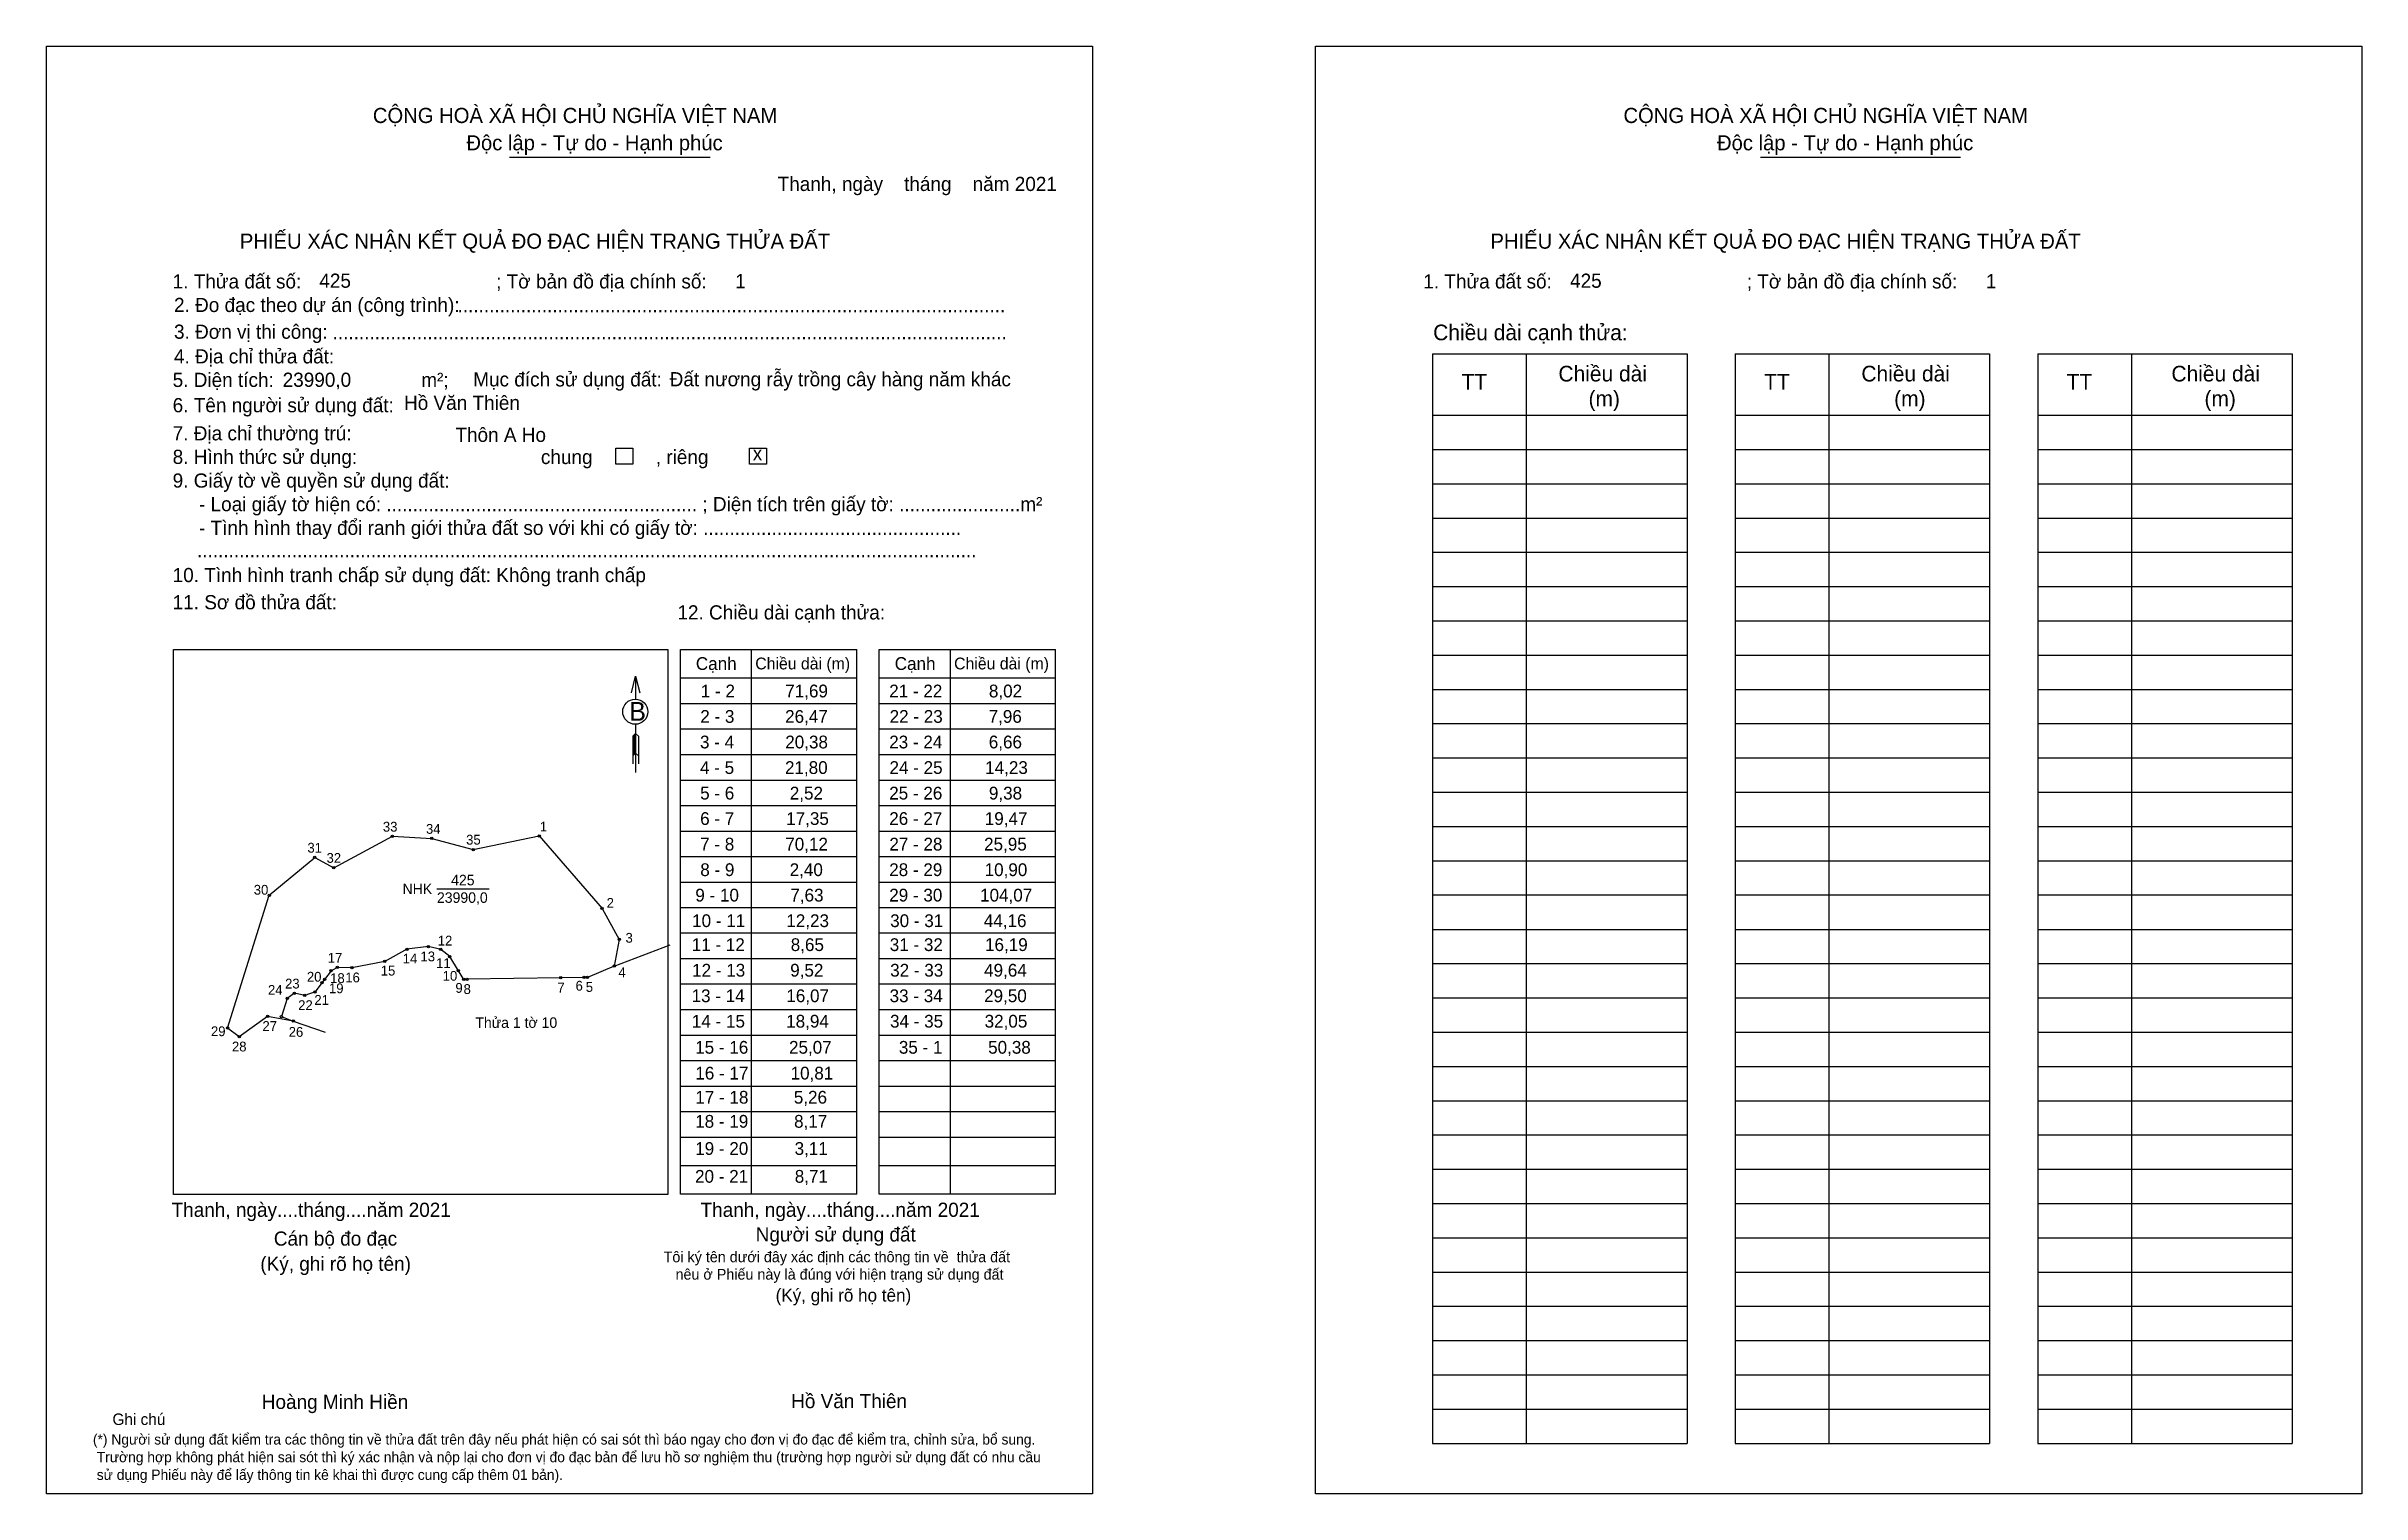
# Model space of a CAD drawing. Extents: x 545774 to 547504, y 1824615 to 1825697.
import ezdxf

# ---------------------------------------------------------------- set-up
doc = ezdxf.new("R2010")
doc.units = 0
for name, color, linetype in [('CanhThua', 7, 'Continuous'), ('kqddKhungInTrang1', 7, 'Continuous'), ('kqddKhungInTrang2', 7, 'Continuous'), ('kqddNoiDung', 7, 'Continuous'), ('kqddTemplate', 7, 'Continuous'), ('Level 1', 7, 'Continuous'), ('MocDinhThua', 7, 'Continuous'), ('NhanDiaChinhThua', 7, 'Continuous'), ('SoHieuDinhThua', 7, 'Continuous')]:
    doc.layers.add(name, color=color, linetype=linetype)

msp = doc.modelspace()

# ---------------------------------------------------------------- linework, layer by layer
at = {"layer": 'CanhThua'}
for p, q in [((545988.9, 1825083.1), (546032.7, 1825106.6)), ((546032.7, 1825106.6), (546062.1, 1825105)), ((546062.1, 1825105), (546093.1, 1825096.7)), ((546093.1, 1825096.7), (546142.5, 1825106.9)), ((546142.5, 1825106.9), (546189.4, 1825052.7)), ((545940.7, 1825062.6), (545974.7, 1825090.8)), ((545974.7, 1825090.8), (545988.9, 1825083.1)), ((545909.5, 1824963.3), (545940.7, 1825062.6)), ((546189.4, 1825052.7), (546202.3, 1825029.6)), ((546202.3, 1825029.6), (546198.5, 1825009.6)), ((545991.6, 1825008.7), (545986.9, 1825006.2)), ((546002.4, 1825008.4), (545991.6, 1825008.7)), ((546027, 1825013.1), (546002.4, 1825008.4)), ((546043.6, 1825022.2), (546027, 1825013.1)), ((546059.6, 1825024.2), (546043.6, 1825022.2)), ((546068.8, 1825022.1), (546059.6, 1825024.2)), ((546075.6, 1825016.7), (546068.8, 1825022.1)), ((546082, 1825006.2), (546075.6, 1825016.7)), ((546198.5, 1825009.6), (546178.4, 1825001.2)), ((545980.1, 1824997.2), (545974.9, 1824990.3)), ((545982, 1824999.7), (545980.1, 1824997.2)), ((545986.9, 1825006.2), (545982, 1824999.7)), ((546086, 1824999.7), (546082, 1825006.2)), ((546088.4, 1824999.8), (546086, 1824999.7)), ((546158.5, 1825000.9), (546088.4, 1824999.8)), ((546175.8, 1825001.2), (546158.5, 1825000.9)), ((546178.4, 1825001.2), (546175.8, 1825001.2)), ((545954.1, 1824985.5), (545949.8, 1824971.9)), ((545959.5, 1824989.4), (545954.1, 1824985.5)), ((545967.2, 1824987.8), (545959.5, 1824989.4)), ((545974.9, 1824990.3), (545967.2, 1824987.8)), ((545918.3, 1824956.9), (545909.5, 1824963.3)), ((545939.4, 1824972), (545918.3, 1824956.9)), ((545958.6, 1824968.6), (545939.4, 1824972)), ((545949.8, 1824971.9), (545958.6, 1824968.6))]:
    msp.add_line(p, q, dxfattribs=at)
at = {"layer": 'kqddKhungInTrang1'}
msp.add_lwpolyline([(545774.1, 1825696.8), (546555.8, 1825696.8), (546555.8, 1824615.5), (545774.1, 1824615.5)], close=True, dxfattribs=at)
at = {"layer": 'kqddKhungInTrang2'}
msp.add_lwpolyline([(546722.6, 1825696.8), (547504.4, 1825696.8), (547504.4, 1824615.5), (546722.6, 1824615.5)], close=True, dxfattribs=at)
at = {"layer": 'kqddTemplate'}
for p, q in [((546120.3, 1825614), (546270.1, 1825614)), ((547055, 1825614), (547204.7, 1825614)), ((546810.1, 1825467.1), (547000.2, 1825467.1)), ((546810.1, 1825467.1), (546810.1, 1824653)), ((546880.1, 1825467.1), (546880.1, 1824653)), ((547000.2, 1825467.1), (547000.2, 1824653)), ((547036.2, 1825467.1), (547036.2, 1824653)), ((547036.2, 1825467.1), (547226.3, 1825467.1)), ((547106.2, 1825467.1), (547106.2, 1824653)), ((547226.3, 1825467.1), (547226.3, 1824653)), ((547262.3, 1825467.1), (547262.3, 1824653)), ((547262.3, 1825467.1), (547452.4, 1825467.1)), ((547332.3, 1825467.1), (547332.3, 1824653)), ((547452.4, 1825467.1), (547452.4, 1824653)), ((546810.1, 1825421.3), (547000.2, 1825421.3)), ((547036.2, 1825421.3), (547226.3, 1825421.3)), ((547262.3, 1825421.2), (547452.4, 1825421.2)), ((546810.1, 1825395.6), (547000.2, 1825395.6)), ((547036.2, 1825395.6), (547226.3, 1825395.6)), ((547262.3, 1825395.6), (547452.4, 1825395.6)), ((546810.1, 1825370), (547000.2, 1825370)), ((547036.2, 1825370), (547226.3, 1825370)), ((547262.3, 1825370), (547452.4, 1825370)), ((546810.1, 1825344.4), (547000.2, 1825344.4)), ((547036.2, 1825344.4), (547226.3, 1825344.4)), ((547262.3, 1825344.4), (547452.4, 1825344.4)), ((546810.1, 1825318.8), (547000.2, 1825318.8)), ((547036.2, 1825318.8), (547226.3, 1825318.8)), ((547262.3, 1825318.8), (547452.4, 1825318.8)), ((546810.1, 1825293.2), (547000.2, 1825293.2)), ((547036.2, 1825293.2), (547226.3, 1825293.2)), ((547262.3, 1825293.2), (547452.4, 1825293.2)), ((546810.1, 1825267.6), (547000.2, 1825267.6)), ((547036.2, 1825267.6), (547226.3, 1825267.6)), ((547262.3, 1825267.6), (547452.4, 1825267.6)), ((546248, 1825246.2), (546379.7, 1825246.2)), ((546248, 1824839.3), (546248, 1825246.2)), ((546300.9, 1825246.2), (546300.9, 1824839.3)), ((546379.7, 1824839.3), (546379.7, 1825246.2)), ((546396.5, 1825246.2), (546528.2, 1825246.2)), ((546396.5, 1824839.3), (546396.5, 1825246.2)), ((546449.5, 1825246.2), (546449.5, 1824839.3)), ((546528.2, 1824839.3), (546528.2, 1825246.2)), ((546810.1, 1825242), (547000.2, 1825242)), ((547036.2, 1825242), (547226.3, 1825242)), ((547262.3, 1825242), (547452.4, 1825242)), ((546214.4, 1825226.2), (546214.4, 1825209.1)), ((546248, 1825224.9), (546379.7, 1825224.9)), ((546396.5, 1825224.9), (546528.2, 1825224.9)), ((546810.1, 1825216.4), (547000.2, 1825216.4)), ((547036.2, 1825216.4), (547226.3, 1825216.4)), ((547262.3, 1825216.4), (547452.4, 1825216.4)), ((546248, 1825205.8), (546379.7, 1825205.8)), ((546396.5, 1825205.8), (546528.2, 1825205.8)), ((546214.5, 1825183.5), (546212.3, 1825181.4)), ((546214.5, 1825182.5), (546212.3, 1825180.4)), ((546214.5, 1825181.5), (546212.3, 1825179.4)), ((546212.3, 1825181.4), (546212.3, 1825160.8)), ((546214.5, 1825190.3), (546214.5, 1825154.4)), ((546214.5, 1825183.5), (546216.7, 1825181.4)), ((546216.7, 1825181.4), (546216.7, 1825160.8)), ((546248, 1825186.8), (546379.7, 1825186.8)), ((546396.5, 1825186.8), (546528.2, 1825186.8)), ((546810.1, 1825190.8), (547000.2, 1825190.8)), ((547036.2, 1825190.8), (547226.3, 1825190.8)), ((547262.3, 1825190.8), (547452.4, 1825190.8)), ((546214.5, 1825180.5), (546212.3, 1825178.4)), ((546214.5, 1825179.6), (546212.3, 1825177.5)), ((546214.5, 1825178.6), (546212.3, 1825176.5)), ((546214.5, 1825177.6), (546212.3, 1825175.5)), ((546214.5, 1825176.6), (546212.3, 1825174.5)), ((546214.5, 1825175.7), (546212.3, 1825173.6)), ((546214.5, 1825174.7), (546212.3, 1825172.6)), ((546214.5, 1825173.7), (546212.3, 1825171.6)), ((546214.5, 1825172.7), (546212.3, 1825170.6)), ((546214.5, 1825171.8), (546212.3, 1825169.7)), ((546214.5, 1825170.8), (546212.3, 1825168.7)), ((546214.5, 1825169.8), (546212.3, 1825167.7)), ((546214.5, 1825168.8), (546212.3, 1825166.7)), ((546214.5, 1825168.8), (546216.7, 1825166.7)), ((546248, 1825167.7), (546379.7, 1825167.7)), ((546396.5, 1825167.7), (546528.2, 1825167.7)), ((546810.1, 1825165.2), (547000.2, 1825165.2)), ((547036.2, 1825165.2), (547226.3, 1825165.2)), ((547262.3, 1825165.2), (547452.4, 1825165.2)), ((546248, 1825148.6), (546379.7, 1825148.6)), ((546396.5, 1825148.6), (546528.2, 1825148.6)), ((546248, 1825129.5), (546379.7, 1825129.5)), ((546396.5, 1825129.5), (546528.2, 1825129.5)), ((546810.1, 1825139.6), (547000.2, 1825139.6)), ((547036.2, 1825139.6), (547226.3, 1825139.6)), ((547262.3, 1825139.6), (547452.4, 1825139.6)), ((546810.1, 1825114), (547000.2, 1825114)), ((547036.2, 1825114), (547226.3, 1825114)), ((547262.3, 1825114), (547452.4, 1825114)), ((546248, 1825110.5), (546379.7, 1825110.5)), ((546396.5, 1825110.5), (546528.2, 1825110.5)), ((546248, 1825091.4), (546379.7, 1825091.4)), ((546396.5, 1825091.4), (546528.2, 1825091.4)), ((546810.1, 1825088.4), (547000.2, 1825088.4)), ((547036.2, 1825088.4), (547226.3, 1825088.4)), ((547262.3, 1825088.4), (547452.4, 1825088.4)), ((546248, 1825072.3), (546379.7, 1825072.3)), ((546396.5, 1825072.3), (546528.2, 1825072.3)), ((546810.1, 1825062.8), (547000.2, 1825062.8)), ((547036.2, 1825062.8), (547226.3, 1825062.8)), ((547262.3, 1825062.8), (547452.4, 1825062.8)), ((546248, 1825053.3), (546379.7, 1825053.3)), ((546396.5, 1825053.3), (546528.2, 1825053.3)), ((546379.7, 1825034.2), (546248, 1825034.2)), ((546528.2, 1825034.2), (546396.5, 1825034.2)), ((546810.1, 1825037.1), (547000.2, 1825037.1)), ((547036.2, 1825037.1), (547226.3, 1825037.1)), ((547262.3, 1825037.1), (547452.4, 1825037.1)), ((546379.7, 1825015.1), (546248, 1825015.1)), ((546528.2, 1825015.1), (546396.5, 1825015.1)), ((546810.1, 1825011.5), (547000.2, 1825011.5)), ((547036.2, 1825011.5), (547226.3, 1825011.5)), ((547262.3, 1825011.5), (547452.4, 1825011.5)), ((546379.7, 1824996.1), (546248, 1824996.1)), ((546528.2, 1824996.1), (546396.5, 1824996.1)), ((546379.7, 1824977), (546248, 1824977)), ((546528.2, 1824977), (546396.5, 1824977)), ((546810.1, 1824985.9), (547000.2, 1824985.9)), ((547036.2, 1824985.9), (547226.3, 1824985.9)), ((547262.3, 1824985.9), (547452.4, 1824985.9)), ((546379.7, 1824957.9), (546248, 1824957.9)), ((546528.2, 1824957.9), (546396.5, 1824957.9)), ((546810.1, 1824960.3), (547000.2, 1824960.3)), ((547036.2, 1824960.3), (547226.3, 1824960.3)), ((547262.3, 1824960.3), (547452.4, 1824960.3)), ((546379.7, 1824938.9), (546248, 1824938.9)), ((546528.2, 1824938.9), (546396.5, 1824938.9)), ((546810.1, 1824934.7), (547000.2, 1824934.7)), ((547036.2, 1824934.7), (547226.3, 1824934.7)), ((547262.3, 1824934.7), (547452.4, 1824934.7)), ((546379.7, 1824919.8), (546248, 1824919.8)), ((546528.2, 1824919.8), (546396.5, 1824919.8)), ((546810.1, 1824909.1), (547000.2, 1824909.1)), ((547036.2, 1824909.1), (547226.3, 1824909.1)), ((547262.3, 1824909.1), (547452.4, 1824909.1)), ((546379.7, 1824900.7), (546248, 1824900.7)), ((546528.2, 1824900.7), (546396.5, 1824900.7)), ((546379.7, 1824881.7), (546248, 1824881.7)), ((546528.2, 1824881.7), (546396.5, 1824881.7)), ((546810.1, 1824883.5), (547000.2, 1824883.5)), ((547036.2, 1824883.5), (547226.3, 1824883.5)), ((547262.3, 1824883.5), (547452.4, 1824883.5)), ((546379.7, 1824860.5), (546248, 1824860.5)), ((546528.2, 1824860.5), (546396.5, 1824860.5)), ((546810.1, 1824857.9), (547000.2, 1824857.9)), ((547036.2, 1824857.9), (547226.3, 1824857.9)), ((547262.3, 1824857.9), (547452.4, 1824857.9)), ((546379.7, 1824839.3), (546248, 1824839.3)), ((546528.2, 1824839.3), (546396.5, 1824839.3)), ((546810.1, 1824832.3), (547000.2, 1824832.3)), ((547036.2, 1824832.3), (547226.3, 1824832.3)), ((547262.3, 1824832.3), (547452.4, 1824832.3)), ((546810.1, 1824806.7), (547000.2, 1824806.7)), ((547036.2, 1824806.7), (547226.3, 1824806.7)), ((547262.3, 1824806.7), (547452.4, 1824806.7)), ((546810.1, 1824781.1), (547000.2, 1824781.1)), ((547036.2, 1824781.1), (547226.3, 1824781.1)), ((547262.3, 1824781.1), (547452.4, 1824781.1)), ((546810.1, 1824755.5), (547000.2, 1824755.5)), ((547036.2, 1824755.5), (547226.3, 1824755.5)), ((547262.3, 1824755.5), (547452.4, 1824755.5)), ((546810.1, 1824729.9), (547000.2, 1824729.9)), ((547036.2, 1824729.9), (547226.3, 1824729.9)), ((547262.3, 1824729.9), (547452.4, 1824729.9)), ((546810.1, 1824704.3), (547000.2, 1824704.3)), ((547036.2, 1824704.3), (547226.3, 1824704.3)), ((547262.3, 1824704.3), (547452.4, 1824704.3)), ((546810.1, 1824678.7), (547000.2, 1824678.7)), ((547036.2, 1824678.7), (547226.3, 1824678.7)), ((547262.3, 1824678.6), (547452.4, 1824678.6)), ((546810.1, 1824653), (547000.2, 1824653)), ((547036.2, 1824653), (547226.3, 1824653)), ((547262.3, 1824653), (547452.4, 1824653))]:
    msp.add_line(p, q, dxfattribs=at)
for points in [[(546199.6, 1825396.5), (546212.3, 1825396.5), (546212.3, 1825384.6), (546199.6, 1825384.6)], [(546299.6, 1825396.5), (546312.3, 1825396.5), (546312.3, 1825384.6), (546299.6, 1825384.6)], [(545869.2, 1825246.2), (546238.6, 1825246.2), (546238.6, 1824838.9), (545869.2, 1824838.9)]]:
    msp.add_lwpolyline(points, close=True, dxfattribs=at)
msp.add_lwpolyline([(546211.3, 1825213.8), (546214.4, 1825226.2), (546217.5, 1825213.8)], dxfattribs=at)
msp.add_circle((546214.2, 1825199.7), 9.39, dxfattribs=at)
at = {"layer": 'Level 1'}
for p, q in [((546198.5, 1825009.6), (546240.3, 1825025.5)), ((545958.6, 1824968.6), (545982.4, 1824960.3))]:
    msp.add_line(p, q, dxfattribs=at)
at = {"layer": 'MocDinhThua'}
for centre in [(546032.7, 1825106.6), (546062.1, 1825105), (546093.1, 1825096.7), (546142.5, 1825106.9), (545974.7, 1825090.8), (545988.9, 1825083.1), (545940.7, 1825062.6), (546189.4, 1825052.7), (546202.3, 1825029.6), (545991.6, 1825008.7), (546002.4, 1825008.4), (546027, 1825013.1), (546043.6, 1825022.2), (546059.6, 1825024.2), (546068.8, 1825022.1), (546075.6, 1825016.7), (546198.5, 1825009.6), (545974.9, 1824990.3), (545980.1, 1824997.2), (545982, 1824999.7), (545986.9, 1825006.2), (546082, 1825006.2), (546086, 1824999.7), (546088.4, 1824999.8), (546158.5, 1825000.9), (546175.8, 1825001.2), (546178.4, 1825001.2), (545954.1, 1824985.5), (545959.5, 1824989.4), (545967.2, 1824987.8), (545909.5, 1824963.3), (545918.3, 1824956.9), (545939.4, 1824972), (545949.8, 1824971.9), (545958.6, 1824968.6)]:
    msp.add_circle(centre, 0.878, dxfattribs=at)
at = {"layer": 'NhanDiaChinhThua'}
msp.add_line((546066, 1825067.3), (546105.1, 1825067.3), dxfattribs=at)

# ---------------------------------------------------------------- texts
at = {"layer": 'kqddNoiDung'}
for s, height, p in [('Thanh, ngày    tháng    năm 2021  ', 10.594, (546320.6, 1825588.7)), ('425', 10.59, (545978.1, 1825516.4)), ('1', 10.6, (546288.8, 1825516)), ('425', 10.59, (546912.8, 1825516.4)), ('1', 10.6, (547223.5, 1825516)), ('........................................................................................................', 10.5938, (546081.4, 1825498.1)), ('................................................................................................................................', 10.5938, (545988, 1825478)), ('23990,0', 10.59, (545950.7, 1825442.4)), ('Đất nương rẫy trồng cây hàng năm khác', 10.594, (546239.9, 1825442.8)), ('Hồ Văn Thiên', 10.594, (546041.4, 1825425.2)), ('Thôn A Ho', 10.59, (546079.8, 1825401.3)), ('x', 10.6, (546302, 1825387.4)), ('1 - 2', 9.53, (546263.2, 1825210.4)), ('71,69', 9.53, (546326.3, 1825210.4)), ('21 - 22', 9.53, (546404, 1825210.4)), ('8,02', 9.53, (546478.5, 1825210.4)), ('2 - 3', 9.53, (546262.8, 1825191.4)), ('26,47', 9.53, (546326.2, 1825191.4)), ('22 - 23', 9.53, (546404.3, 1825191.4)), ('7,96', 9.53, (546478.3, 1825191.4)), ('3 - 4', 9.53, (546262.6, 1825172.3)), ('20,38', 9.53, (546326.3, 1825172.3)), ('23 - 24', 9.53, (546404, 1825172.3)), ('6,66', 9.53, (546478.4, 1825172.3)), ('4 - 5', 9.53, (546262.6, 1825153.2)), ('21,80', 9.53, (546326.1, 1825153.2)), ('24 - 25', 9.53, (546404.2, 1825153.2)), ('14,23', 9.53, (546475.7, 1825153.2)), ('5 - 6', 9.53, (546262.7, 1825134.1)), ('2,52', 9.53, (546329.7, 1825134.1)), ('25 - 26', 9.53, (546404, 1825134.1)), ('9,38', 9.53, (546478.5, 1825134.1)), ('6 - 7', 9.53, (546262.7, 1825115.1)), ('17,35', 9.53, (546327, 1825115.1)), ('26 - 27', 9.53, (546404, 1825115.1)), ('19,47', 9.53, (546475.4, 1825115.1)), ('7 - 8', 9.53, (546262.7, 1825096)), ('70,12', 9.53, (546326.3, 1825096)), ('27 - 28', 9.53, (546404.1, 1825096)), ('25,95', 9.53, (546474.9, 1825096)), ('8 - 9', 9.53, (546262.8, 1825076.9)), ('2,40', 9.53, (546329.6, 1825076.9)), ('28 - 29', 9.53, (546404, 1825076.9)), ('10,90', 9.53, (546475.3, 1825076.9)), ('9 - 10', 9.53, (546259.1, 1825057.9)), ('7,63', 9.53, (546330.1, 1825057.9)), ('29 - 30', 9.53, (546404, 1825057.9)), ('104,07', 9.53, (546471.9, 1825057.9)), ('10 - 11', 9.53, (546256.7, 1825038.8)), ('12,23', 9.53, (546327.1, 1825038.8)), ('30 - 31', 9.53, (546404.7, 1825038.8)), ('44,16', 9.53, (546474.7, 1825038.8)), ('11 - 12', 9.53, (546256.4, 1825020.9)), ('8,65', 9.53, (546330.4, 1825020.9)), ('31 - 32', 9.53, (546404.4, 1825020.9)), ('16,19', 9.53, (546475.6, 1825020.9)), ('12 - 13', 9.53, (546256.7, 1825001.8)), ('9,52', 9.53, (546330, 1825001.8)), ('32 - 33', 9.53, (546404.7, 1825001.8)), ('49,64', 9.53, (546474.9, 1825001.8)), ('13 - 14', 9.53, (546256.3, 1824982.7)), ('16,07', 9.53, (546327.1, 1824982.7)), ('33 - 34', 9.53, (546404.3, 1824982.7)), ('29,50', 9.53, (546474.9, 1824982.7)), ('14 - 15', 9.53, (546256.5, 1824963.7)), ('18,94', 9.53, (546327, 1824963.7)), ('34 - 35', 9.53, (546404.6, 1824963.7)), ('32,05', 9.53, (546475.3, 1824963.7)), ('15 - 16', 9.53, (546259, 1824944.2)), ('25,07', 9.53, (546329.1, 1824944.2)), ('35 - 1', 9.53, (546411.2, 1824944.2)), ('50,38', 9.53, (546477.9, 1824944.2)), ('16 - 17', 9.53, (546259.1, 1824924.9)), ('10,81', 9.53, (546330.3, 1824924.9)), ('17 - 18', 9.53, (546259.1, 1824906.9)), ('5,26', 9.53, (546332.7, 1824906.9)), ('18 - 19', 9.53, (546259, 1824888.9)), ('8,17', 9.53, (546332.9, 1824888.9)), ('19 - 20', 9.53, (546259, 1824868.6)), ('3,11', 9.53, (546333.3, 1824868.6)), ('20 - 21', 9.53, (546258.9, 1824847.8)), ('8,71', 9.53, (546333.4, 1824847.8)), ('Thanh, ngày....tháng....năm 2021', 10.594, (545867.7, 1824822.3)), ('Thanh, ngày....tháng....năm 2021', 10.594, (546263, 1824822.3)), ('Hồ Văn Thiên', 10.594, (546330.7, 1824679.4))]:
    msp.add_text(s, height=height, dxfattribs=at).set_placement(p)
at = {"layer": 'kqddTemplate'}
for s, height, p in [('CỘNG HOÀ XÃ HỘI CHỦ NGHĨA VIỆT NAM', 11.3, (546018.1, 1825639.5)), ('CỘNG HOÀ XÃ HỘI CHỦ NGHĨA VIỆT NAM', 11.3, (546952.7, 1825639.5)), ('Độc lập - Tự do - Hạnh phúc', 11.3, (546088, 1825619.1)), ('Độc lập - Tự do - Hạnh phúc', 11.3, (547022.6, 1825619.1)), ('PHIẾU XÁC NHẬN KẾT QUẢ ĐO ĐẠC HIỆN TRẠNG THỬA ĐẤT', 11.3, (545918.7, 1825545.6)), ('PHIẾU XÁC NHẬN KẾT QUẢ ĐO ĐẠC HIỆN TRẠNG THỬA ĐẤT', 11.3, (546853.3, 1825545.6)), ('1. Thửa đất số:                                     ; Tờ bản đồ địa chính số:', 10.594, (545868.5, 1825515.9)), ('1. Thửa đất số:                                     ; Tờ bản đồ địa chính số:', 10.594, (546803.1, 1825515.9)), ('2. Đo đạc theo dự án (công trình): ', 10.594, (545869.5, 1825498.3)), ('3. Đơn vị thi công: ', 10.594, (545869.5, 1825478.3)), ('Chiều dài cạnh thửa:', 11.706, (546810.5, 1825477.2)), ('4. Địa chỉ thửa đất:', 10.594, (545869.5, 1825459.9)), ('Chiều dài', 11.71, (546904.1, 1825446.4)), ('Chiều dài', 11.71, (547130.5, 1825446.4)), ('Chiều dài', 11.71, (547362.2, 1825446.4)), ('5. Diện tích:                            m²; ', 10.594, (545868.5, 1825442.3)), ('Mục đích sử dụng đất:', 10.594, (546093.1, 1825442.7)), ('TT', 11.71, (546831.7, 1825440.4)), ('TT', 11.71, (547057.8, 1825440.4)), ('TT', 11.71, (547283.9, 1825440.4)), ('6. Tên người sử dụng đất:', 10.594, (545868.5, 1825423.4)), ('(m)', 11.71, (546926.6, 1825427.8)), ('(m)', 11.71, (547155, 1825427.8)), ('(m)', 11.71, (547386.9, 1825427.8)), ('7. Địa chỉ thường trú:', 10.594, (545868.5, 1825402.4)), ('8. Hình thức sử dụng:', 10.594, (545868.5, 1825384.8)), ('chung            , riêng', 10.594, (546143.7, 1825384.7)), ('9. Giấy tờ về quyền sử dụng đất:', 10.594, (545868.5, 1825367.1)), ('     - Loại giấy tờ hiện có: ........................................................... ; Diện tích trên giấy tờ: .......................m²', 10.5938, (545868.5, 1825349.5)), ('     - Tình hình thay đổi ranh giới thửa đất so với khi có giấy tờ: .................................................', 10.5938, (545868.5, 1825331.8)), ('10. Tình hình tranh chấp sử dụng đất: Không tranh chấp', 10.594, (545868.5, 1825296.5)), ('....................................................................................................................................................', 10.5938, (545886.7, 1825315)), ('11. Sơ đồ thửa đất:', 10.594, (545868.5, 1825276.2)), ('12. Chiều dài cạnh thửa:', 10.594, (546245.7, 1825268.6)), ('Cạnh', 9.53, (546259.5, 1825230.9)), ('Chiều dài (m)', 8.828, (546303.9, 1825231.3)), ('Cạnh', 9.53, (546408.1, 1825230.9)), ('Chiều dài (m)', 8.828, (546452.5, 1825231.3)), ('B', 14.1, (546209.6, 1825192.9)), ('Cán bộ đo đạc', 10.594, (545944.1, 1824800.8)), ('Người sử dụng đất', 10.594, (546304.2, 1824803.9)), ('(Ký, ghi rõ họ tên)', 10.594, (545934, 1824782)), ('Tôi ký tên dưới đây xác định các thông tin về  thửa đất ', 8.009, (546235.4, 1824788.4)), ('nêu ở Phiếu này là đúng với hiện trạng sử dụng đất', 8.009, (546244.3, 1824775.4)), ('(Ký, ghi rõ họ tên)', 9.534, (546319.1, 1824759)), ('Hoàng Minh Hiền', 10.594, (545935.1, 1824678.8)), ('Ghi chú', 8.58, (545823.5, 1824666.8)), ('(*) Người sử dụng đất kiểm tra các thông tin về thửa đất trên đây nếu phát hiện có sai sót thì báo ngay cho đơn vị đo đạc để kiểm tra, chỉnh sửa, bổ sung.', 7.7229, (545808.9, 1824652.2)), (' Trường hợp không phát hiện sai sót thì ký xác nhận và nộp lại cho đơn vị đo đạc bản để lưu hồ sơ nghiệm thu (trường hợp người sử dụng đất có nhu cầu', 7.7229, (545808.9, 1824639)), (' sử dụng Phiếu này để lấy thông tin kê khai thì được cung cấp thêm 01 bản).', 7.723, (545808.9, 1824625.8))]:
    msp.add_text(s, height=height, dxfattribs=at).set_placement(p)
at = {"layer": 'NhanDiaChinhThua'}
for s, p in [('425', (546076.6, 1825070)), ('NHK', (546040.3, 1825063.4)), ('23990,0', (546066, 1825056.9)), ('Thửa 1 tờ 10', (546094.7, 1824963.5))]:
    msp.add_text(s, height=7.85, dxfattribs=at).set_placement(p)
at = {"layer": 'SoHieuDinhThua'}
for s, p in [('33', (546025.6, 1825110.1)), ('34', (546057.8, 1825108.5)), ('1', (546142.9, 1825110.2)), ('31', (545969.2, 1825094.4)), ('35', (546087.8, 1825100.4)), ('32', (545983.5, 1825086.8)), ('30', (545929.1, 1825063)), ('2', (546192.8, 1825053.2)), ('12', (546066.6, 1825025)), ('3', (546206.9, 1825027.1)), ('17', (545984.4, 1825012.2)), ('15', (546024, 1825002.6)), ('14', (546040.4, 1825011.6)), ('13', (546053.7, 1825013.2)), ('11', (546065.4, 1825008.2)), ('4', (546201.6, 1825001.3)), ('24', (545939.7, 1824988.2)), ('23', (545952.5, 1824992.9)), ('20', (545968.8, 1824998)), ('19', (545985.3, 1824989.4)), ('18', (545986.2, 1824997)), ('16', (545997.5, 1824997.5)), ('10', (546070.3, 1824998.7)), ('9', (546079.8, 1824989.7)), ('8', (546085.9, 1824988.8)), ('7', (546156, 1824989.9)), ('6', (546169.6, 1824991.3)), ('5', (546177.2, 1824990.4)), ('22', (545962.3, 1824976.8)), ('21', (545974.4, 1824980.7)), ('29', (545897.1, 1824957.3)), ('27', (545935.6, 1824961.2)), ('26', (545955.2, 1824956.8)), ('28', (545912.8, 1824945.9))]:
    msp.add_text(s, height=7.32, dxfattribs=at).set_placement(p)

doc.saveas('drawing.dxf')
